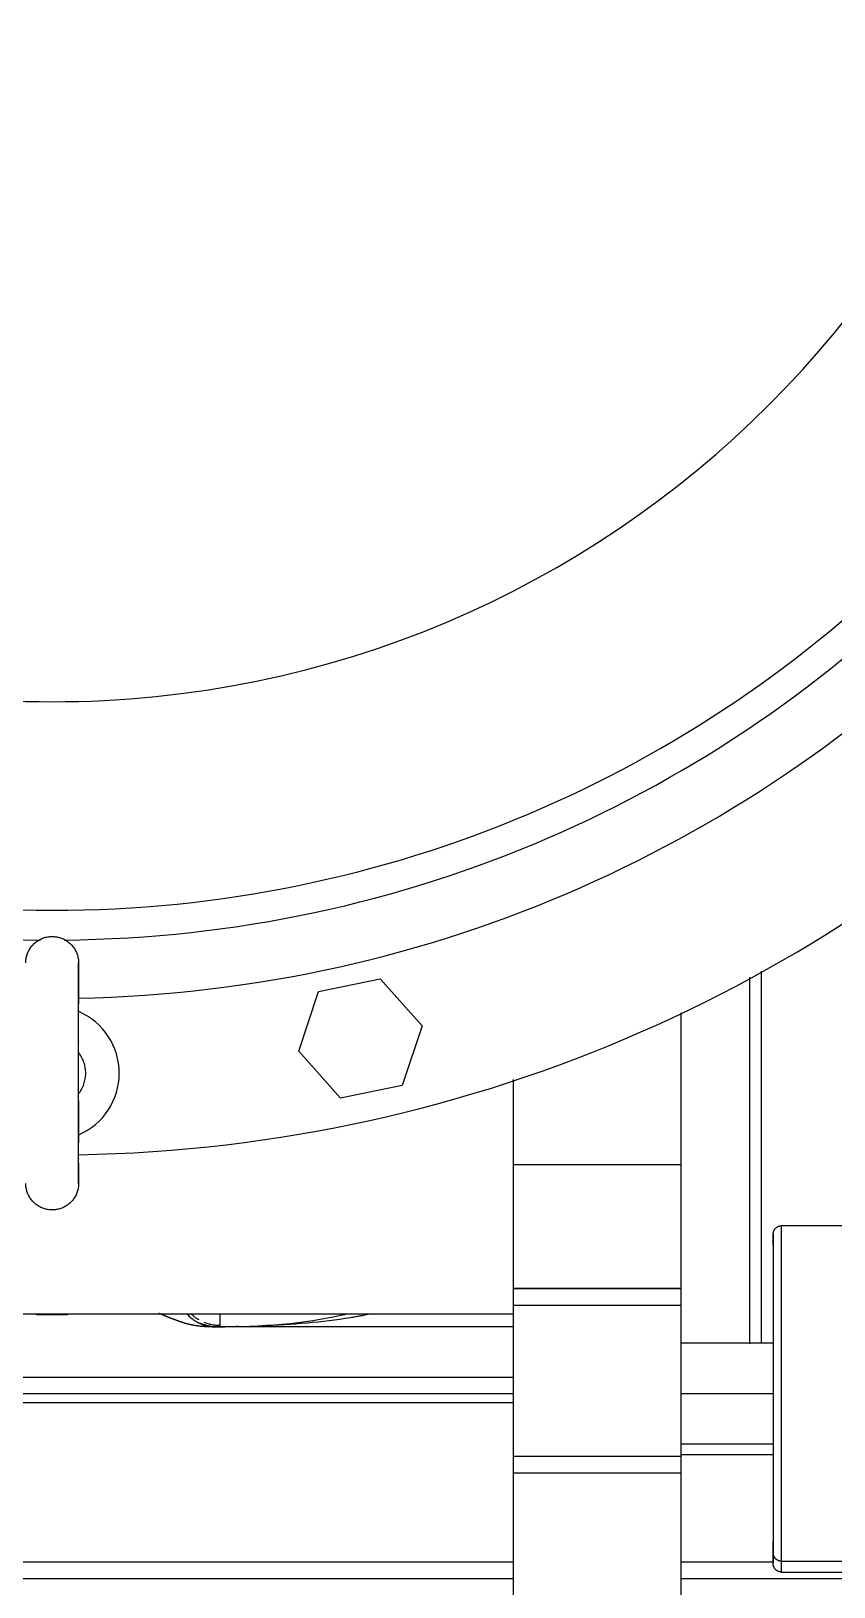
# Model space of a CAD drawing. Extents: x -181672 to 290600, y -29000 to 395522.
# Drawn here: x 10081.1 to 10176.9, y 33069.1 to 33254.6 of the extents above; entities that cross this region are included whole.
import ezdxf

# ---------------------------------------------------------------- set-up
doc = ezdxf.new("R2010")
doc.units = 0
doc.header["$LTSCALE"] = 10
doc.linetypes.add('XFM7P20PCW$0$Dashed', pattern=[2, 1, -1])

# ---------------------------------------------------------------- blocks, each defined once
blk = doc.blocks.new('XFM7P20PCW')
at = {"color": 1, "linetype": 'XFM7P20PCW$0$Dashed', "ltscale": 50}
for p, q in [((10115.4449, 33140.09916), (10122.796, 33141.61399)), ((10122.796, 33141.61399), (10127.78342, 33136.00516)), ((10166.85685, 33141.79813), (10166.85685, 33098.08218)), ((10168.2333, 33142.5132), (10168.2333, 33098.17943)), ((10113.08122, 33132.97551), (10115.4449, 33140.09916)), ((10127.78342, 33136.00516), (10125.41975, 33128.88151)), ((10158.66084, 33137.53231), (10158.66084, 33119.4539)), ((10086.81074, 33134.1595), (10086.81074, 33134.11752)), ((10118.06865, 33127.36669), (10113.08122, 33132.97551)), ((10125.41975, 33128.88151), (10118.06865, 33127.36669)), ((10138.66084, 33129.60624), (10138.66084, 33119.4539)), ((10086.81072, 33120.12144), (10086.81072, 33120.09116)), ((10138.66084, 33119.4539), (10158.66084, 33119.4539)), ((10138.66084, 33119.4539), (10138.66084, 33104.68547)), ((10158.66084, 33119.4539), (10158.66084, 33104.68547)), ((10193.66084, 33112.15599), (10170.66084, 33112.15599)), ((10170.66084, 33072.15599), (10170.66084, 33112.15599)), ((10169.66084, 33111.15599), (10169.66084, 33073.15599)), ((10158.66084, 33104.68547), (10138.66084, 33104.68547)), ((10138.66084, 33104.68547), (10158.66084, 33104.68547)), ((10138.66084, 33104.68547), (10138.66084, 33102.68547)), ((10158.66084, 33104.68547), (10158.66084, 33102.68547)), ((10138.66084, 33102.68547), (10158.66084, 33102.68547)), ((10138.66084, 33102.68547), (10138.66084, 33084.68547)), ((10158.66084, 33102.68547), (10158.66084, 33084.68547)), ((10078.3355, 33101.64722), (10138.66084, 33101.64722)), ((10103.66093, 33101.57443), (10103.66093, 33100.28909)), ((10101.31244, 33100.51435), (10101.25013, 33100.54308)), ((10102.23656, 33100.2086), (10101.35375, 33100.49591)), ((10102.62942, 33100.13975), (10102.25026, 33100.20563)), ((10138.70572, 33100.09722), (10102.29964, 33100.09722)), ((10103.22865, 33100.09959), (10103.20399, 33100.09781)), ((10169.66084, 33098.15599), (10158.66084, 33098.15599)), ((9985.16093, 33094.09722), (10138.6943, 33094.09722)), ((10138.70315, 33092.09722), (9944.66105, 33092.09722)), ((10158.66084, 33092.15599), (10169.66084, 33092.15599)), ((9943.66105, 33091.09722), (10138.68897, 33091.09722)), ((10158.66084, 33086.15599), (10169.66084, 33086.15599)), ((10138.66084, 33084.68547), (10158.66084, 33084.68547)), ((10138.66084, 33084.68547), (10138.66084, 33082.68547)), ((10158.66084, 33084.86861), (10169.66084, 33084.86861)), ((10158.66084, 33084.68547), (10158.66084, 33082.68547)), ((10138.66084, 33082.68547), (10158.66084, 33082.68547)), ((10138.66084, 33082.68547), (10158.66084, 33082.68547)), ((10138.66084, 33082.68547), (10138.66084, 33046.34627)), ((10158.66084, 33082.68547), (10158.66084, 32972.6002)), ((10169.66084, 33073.11241), (10169.66084, 33071.86861)), ((9943.66105, 33072.09722), (10138.69184, 33072.09722)), ((10158.6745, 33072.09722), (10169.70466, 33072.09722)), ((10170.66084, 33072.15599), (10193.66084, 33072.15599)), ((10170.66084, 33070.86861), (10170.66084, 33072.09596)), ((9977.66093, 33070.09722), (10138.66902, 33070.09722)), ((10158.66277, 33070.09722), (10189.66093, 33070.09722)), ((10170.66084, 33070.86861), (10193.66084, 33070.86861))]:
    blk.add_line(p, q, dxfattribs=at)
at = {"color": 1, "linetype": 'XFM7P20PCW$0$Dashed', "ltscale": 50, "flags": 128}
for points in [[(10080.51075, 33143.49722), (10080.51327, 33143.62319), (10080.52082, 33143.74895), (10080.5334, 33143.87431), (10080.55098, 33143.99907), (10080.57354, 33144.12303), (10080.60104, 33144.24598), (10080.63343, 33144.36774), (10080.67066, 33144.4881), (10080.71268, 33144.60688), (10080.75941, 33144.72389), (10080.81078, 33144.83893), (10080.86672, 33144.95182), (10080.92712, 33145.06239), (10080.9919, 33145.17046), (10081.06094, 33145.27584), (10081.13415, 33145.37838), (10081.2114, 33145.47792), (10081.29256, 33145.57428), (10081.37752, 33145.66732), (10081.46613, 33145.75689), (10081.55824, 33145.84284), (10081.65373, 33145.92505), (10081.75242, 33146.00336), (10081.85416, 33146.07767), (10081.9588, 33146.14785), (10082.06616, 33146.21379), (10082.17607, 33146.27539), (10082.28835, 33146.33253), (10082.40283, 33146.38515), (10082.51933, 33146.43314), (10082.63764, 33146.47644), (10082.7576, 33146.51497), (10082.879, 33146.54867), (10083.00165, 33146.57749), (10083.12536, 33146.60138), (10083.24992, 33146.62031), (10083.37514, 33146.63424), (10083.50081, 33146.64315), (10083.62675, 33146.64703), (10083.66075, 33146.64722)], [(10083.66075, 33146.64722), (10083.78672, 33146.6447), (10083.91248, 33146.63714), (10084.03785, 33146.62456), (10084.16261, 33146.60698), (10084.28656, 33146.58443), (10084.40952, 33146.55693), (10084.53127, 33146.52454), (10084.65164, 33146.48731), (10084.77042, 33146.44529), (10084.88742, 33146.39856), (10085.00246, 33146.34718), (10085.11536, 33146.29125), (10085.22592, 33146.23084), (10085.33399, 33146.16607), (10085.43938, 33146.09702), (10085.54192, 33146.02382), (10085.64145, 33145.94657), (10085.73781, 33145.8654), (10085.83085, 33145.78045), (10085.92042, 33145.69184), (10086.00638, 33145.59972), (10086.08858, 33145.50424), (10086.1669, 33145.40555), (10086.2412, 33145.3038), (10086.31138, 33145.19917), (10086.37732, 33145.09181), (10086.43892, 33144.9819), (10086.49607, 33144.86961), (10086.54868, 33144.75513), (10086.59667, 33144.63864), (10086.63997, 33144.52032), (10086.6785, 33144.40037), (10086.7122, 33144.27897), (10086.74102, 33144.15631), (10086.76492, 33144.03261), (10086.78384, 33143.90805), (10086.79777, 33143.78283), (10086.80669, 33143.65715), (10086.81057, 33143.53122), (10086.81075, 33143.49721)], [(10086.81072, 33117.19721), (10086.81072, 33117.20773), (10086.81072, 33117.23927), (10086.81072, 33117.29178), (10086.81072, 33117.36517), (10086.81072, 33117.45934), (10086.81072, 33117.57412), (10086.81072, 33117.70933), (10086.81072, 33117.86477), (10086.81072, 33118.04017), (10086.81072, 33118.23526), (10086.81072, 33118.44973), (10086.81072, 33118.68323), (10086.81072, 33118.93539), (10086.81072, 33119.20581), (10086.81072, 33119.49405), (10086.81072, 33119.79965), (10086.81072, 33120.12213), (10086.81072, 33120.46097), (10086.81072, 33120.81562), (10086.81072, 33121.18552), (10086.81072, 33121.57008), (10086.81072, 33121.96868), (10086.81072, 33122.38068), (10086.81073, 33122.80542), (10086.81073, 33123.24224), (10086.81073, 33123.69042), (10086.81073, 33124.14924), (10086.81073, 33124.61799), (10086.81073, 33125.0959), (10086.81073, 33125.58221), (10086.81073, 33126.07614), (10086.81073, 33126.57691), (10086.81073, 33127.08371), (10086.81073, 33127.59572), (10086.81073, 33128.11214), (10086.81073, 33128.63214), (10086.81073, 33129.15488), (10086.81073, 33129.67953), (10086.81073, 33130.20524), (10086.81073, 33130.73119), (10086.81073, 33131.25651), (10086.81074, 33131.78039), (10086.81074, 33132.30197), (10086.81074, 33132.82042), (10086.81074, 33133.33492), (10086.81074, 33133.84464), (10086.81074, 33134.34876), (10086.81074, 33134.84648), (10086.81074, 33135.337), (10086.81074, 33135.81954), (10086.81074, 33136.29333), (10086.81074, 33136.7576), (10086.81074, 33137.21162), (10086.81074, 33137.65466), (10086.81074, 33138.086), (10086.81074, 33138.50497), (10086.81074, 33138.91088), (10086.81074, 33139.3031), (10086.81074, 33139.68098), (10086.81075, 33140.04394), (10086.81075, 33140.39138), (10086.81075, 33140.72276), (10086.81075, 33141.03753), (10086.81075, 33141.33521), (10086.81075, 33141.6153), (10086.81075, 33141.87737), (10086.81075, 33142.12099), (10086.81075, 33142.34578), (10086.81075, 33142.55137), (10086.81075, 33142.73744), (10086.81075, 33142.90368), (10086.81075, 33143.04984), (10086.81075, 33143.17568), (10086.81075, 33143.28099), (10086.81075, 33143.36561), (10086.81075, 33143.42941), (10086.81075, 33143.47228), (10086.81075, 33143.49415), (10086.81075, 33143.49721)], [(10086.81075, 33143.49721), (10086.81075, 33143.48669), (10086.81075, 33143.45516), (10086.81075, 33143.40265), (10086.81075, 33143.32925), (10086.81075, 33143.23509), (10086.81075, 33143.12031), (10086.81075, 33142.98509), (10086.81075, 33142.82966), (10086.81075, 33142.65426), (10086.81075, 33142.45916), (10086.81075, 33142.2447), (10086.81075, 33142.0112), (10086.81075, 33141.75903), (10086.81075, 33141.48862), (10086.81075, 33141.20038), (10086.81075, 33140.89477), (10086.81075, 33140.57229), (10086.81075, 33140.23346), (10086.81075, 33139.87881), (10086.81074, 33139.50891), (10086.81074, 33139.12435), (10086.81074, 33138.72575), (10086.81074, 33138.5936)], [(10086.81073, 33127.0359), (10086.81073, 33126.52963), (10086.81073, 33126.02947), (10086.81073, 33125.53622), (10086.81073, 33125.05067), (10086.81073, 33124.57359), (10086.81073, 33124.10574), (10086.81073, 33123.64788), (10086.81073, 33123.20074), (10086.81073, 33122.76503), (10086.81072, 33122.34145), (10086.81072, 33122.03456)], [(10086.81072, 33119.59912), (10086.81072, 33119.46625), (10086.81072, 33119.17966), (10086.81072, 33118.91094), (10086.81072, 33118.66051), (10086.81072, 33118.42878), (10086.81072, 33118.21612), (10086.81072, 33118.02286), (10086.81072, 33117.84932), (10086.81072, 33117.69578), (10086.81072, 33117.56247), (10086.81072, 33117.44962), (10086.81072, 33117.3574), (10086.81072, 33117.28596), (10086.81072, 33117.23542), (10086.81072, 33117.20585), (10086.81072, 33117.19721)], [(10083.66071, 33114.04722), (10083.53475, 33114.04974), (10083.40898, 33114.05729), (10083.28362, 33114.06987), (10083.15886, 33114.08745), (10083.03491, 33114.11001), (10082.91195, 33114.1375), (10082.79019, 33114.16989), (10082.66983, 33114.20713), (10082.55105, 33114.24914), (10082.43405, 33114.29588), (10082.31901, 33114.34725), (10082.20611, 33114.40318), (10082.09554, 33114.46359), (10081.98748, 33114.52836), (10081.88209, 33114.59741), (10081.77955, 33114.67062), (10081.68002, 33114.74786), (10081.58365, 33114.82903), (10081.49061, 33114.91399), (10081.40104, 33115.00259), (10081.31509, 33115.09471), (10081.23289, 33115.19019), (10081.15457, 33115.28889), (10081.08026, 33115.39063), (10081.01008, 33115.49527), (10080.94414, 33115.60263), (10080.88255, 33115.71254), (10080.8254, 33115.82482), (10080.77279, 33115.9393), (10080.72479, 33116.05579), (10080.6815, 33116.17411), (10080.64297, 33116.29407), (10080.60927, 33116.41547), (10080.58044, 33116.53812), (10080.55655, 33116.66182), (10080.53762, 33116.78639), (10080.52369, 33116.9116), (10080.51478, 33117.03728), (10080.5109, 33117.16321), (10080.51072, 33117.19722)], [(10086.81072, 33117.19721), (10086.8082, 33117.07125), (10086.80064, 33116.94548), (10086.78807, 33116.82012), (10086.77048, 33116.69536), (10086.74793, 33116.5714), (10086.72043, 33116.44845), (10086.68804, 33116.32669), (10086.65081, 33116.20633), (10086.60879, 33116.08755), (10086.56206, 33115.97055), (10086.51068, 33115.8555), (10086.45475, 33115.74261), (10086.39435, 33115.63204), (10086.32957, 33115.52398), (10086.26052, 33115.41859), (10086.18732, 33115.31605), (10086.11007, 33115.21652), (10086.0289, 33115.12015), (10085.94395, 33115.02711), (10085.85534, 33114.93754), (10085.76322, 33114.85159), (10085.66774, 33114.76939), (10085.56905, 33114.69107), (10085.4673, 33114.61676), (10085.36267, 33114.54658), (10085.25531, 33114.48064), (10085.1454, 33114.41905), (10085.03311, 33114.3619), (10084.91863, 33114.30929), (10084.80214, 33114.26129), (10084.68382, 33114.218), (10084.56387, 33114.17947), (10084.44247, 33114.14576), (10084.31982, 33114.11694), (10084.19611, 33114.09305), (10084.07155, 33114.07412), (10083.94633, 33114.06019), (10083.82065, 33114.05128), (10083.69472, 33114.0474), (10083.66071, 33114.04722)], [(10169.66084, 33111.15599), (10169.66164, 33111.19598), (10169.66403, 33111.23591), (10169.66803, 33111.2757), (10169.67361, 33111.31531), (10169.68077, 33111.35466), (10169.6895, 33111.39369), (10169.69978, 33111.43235), (10169.7116, 33111.47056), (10169.72494, 33111.50827), (10169.73977, 33111.54541), (10169.75608, 33111.58193), (10169.77384, 33111.61777), (10169.79302, 33111.65287), (10169.81358, 33111.68718), (10169.8355, 33111.72063), (10169.85874, 33111.75319), (10169.88326, 33111.78478), (10169.90903, 33111.81538), (10169.936, 33111.84491), (10169.96413, 33111.87335), (10169.99337, 33111.90064), (10170.02368, 33111.92673), (10170.05502, 33111.95159), (10170.08732, 33111.97518), (10170.12053, 33111.99746), (10170.15462, 33112.0184), (10170.18951, 33112.03795), (10170.22515, 33112.05609), (10170.2615, 33112.0728), (10170.29848, 33112.08803), (10170.33604, 33112.10178), (10170.37412, 33112.11401), (10170.41266, 33112.12471), (10170.4516, 33112.13386), (10170.49087, 33112.14144), (10170.53041, 33112.14745), (10170.57016, 33112.15187), (10170.61006, 33112.1547), (10170.65004, 33112.15593), (10170.66084, 33112.15599)], [(10169.66084, 33111.15599), (10169.66084, 33111.14079), (10169.66084, 33111.09522), (10169.66084, 33111.01936), (10169.66084, 33110.91331), (10169.66084, 33110.77726), (10169.66084, 33110.61141), (10169.66084, 33110.41605), (10169.66084, 33110.19146), (10169.66084, 33109.93803), (10169.66084, 33109.65615), (10169.66084, 33109.34627), (10169.66084, 33109.0089), (10169.66084, 33108.64456), (10169.66084, 33108.25384), (10169.66084, 33107.83737), (10169.66084, 33107.39581), (10169.66084, 33106.92987), (10169.66084, 33106.4403), (10169.66084, 33105.92788), (10169.66084, 33105.39342), (10169.66084, 33104.83779), (10169.66084, 33104.26186), (10169.66084, 33103.66657), (10169.66084, 33103.05287), (10169.66084, 33102.42174), (10169.66084, 33101.77418), (10169.66084, 33101.11123), (10169.66084, 33100.43396), (10169.66084, 33099.74344), (10169.66084, 33099.04079), (10169.66084, 33098.32712), (10169.66084, 33097.60358), (10169.66084, 33096.87133), (10169.66084, 33096.13153), (10169.66084, 33095.38537), (10169.66084, 33094.63404), (10169.66084, 33093.87875), (10169.66084, 33093.12071), (10169.66084, 33092.36112), (10169.66084, 33091.6012), (10169.66084, 33090.84217), (10169.66084, 33090.08524), (10169.66084, 33089.33163), (10169.66084, 33088.58253), (10169.66084, 33087.83915), (10169.66084, 33087.10268), (10169.66084, 33086.37429), (10169.66084, 33085.65515), (10169.66084, 33084.94641), (10169.66084, 33084.2492), (10169.66084, 33083.56464), (10169.66084, 33082.89383), (10169.66084, 33082.23784), (10169.66084, 33081.59771), (10169.66084, 33080.97447), (10169.66084, 33080.36912), (10169.66084, 33079.78263), (10169.66084, 33079.21593), (10169.66084, 33078.66993), (10169.66084, 33078.14551), (10169.66084, 33077.6435), (10169.66084, 33077.16471), (10169.66084, 33076.7099), (10169.66084, 33076.27981), (10169.66084, 33075.87511), (10169.66084, 33075.49645), (10169.66084, 33075.14445), (10169.66084, 33074.81966), (10169.66084, 33074.52261), (10169.66084, 33074.25377), (10169.66084, 33074.01356), (10169.66084, 33073.80238), (10169.66084, 33073.62057), (10169.66084, 33073.4684), (10169.66084, 33073.34613), (10169.66084, 33073.25396), (10169.66084, 33073.19202), (10169.66084, 33073.16042), (10169.66084, 33073.15599)], [(10169.66084, 33109.78937), (10169.66084, 33110.05822), (10169.66084, 33110.29842), (10169.66084, 33110.5096), (10169.66084, 33110.69142), (10169.66084, 33110.84358), (10169.66084, 33110.96585), (10169.66084, 33111.05803), (10169.66084, 33111.11996), (10169.66084, 33111.15156), (10169.66084, 33111.15599)], [(10169.66084, 33073.15599), (10169.66084, 33073.17119), (10169.66084, 33073.21676), (10169.66084, 33073.29263), (10169.66084, 33073.39867), (10169.66084, 33073.53473), (10169.66084, 33073.70057), (10169.66084, 33073.89594), (10169.66084, 33074.12052), (10169.66084, 33074.37395), (10169.66084, 33074.49773)], [(10169.66084, 33073.15599), (10169.66084, 33072.96639), (10169.66084, 33072.72618), (10169.66084, 33072.515), (10169.66084, 33072.33319), (10169.66084, 33072.18102), (10169.66084, 33072.05875), (10169.66084, 33071.96658), (10169.66084, 33071.90464), (10169.66084, 33071.87304), (10169.66084, 33071.86861)], [(10170.66084, 33072.15599), (10170.62085, 33072.15679), (10170.58092, 33072.15919), (10170.54112, 33072.16318), (10170.50152, 33072.16876), (10170.46217, 33072.17593), (10170.42313, 33072.18465), (10170.38448, 33072.19494), (10170.34627, 33072.20676), (10170.30856, 33072.2201), (10170.27142, 33072.23493), (10170.2349, 33072.25124), (10170.19906, 33072.269), (10170.16396, 33072.28817), (10170.12965, 33072.30874), (10170.09619, 33072.33066), (10170.06364, 33072.3539), (10170.03204, 33072.37842), (10170.00145, 33072.40419), (10169.97191, 33072.43116), (10169.94348, 33072.45929), (10169.91619, 33072.48853), (10169.8901, 33072.51884), (10169.86523, 33072.55017), (10169.84164, 33072.58247), (10169.81936, 33072.61569), (10169.79843, 33072.64977), (10169.77888, 33072.68466), (10169.76073, 33072.72031), (10169.74403, 33072.75665), (10169.7288, 33072.79363), (10169.71505, 33072.8312), (10169.70282, 33072.86928), (10169.69212, 33072.90782), (10169.68297, 33072.94675), (10169.67539, 33072.98602), (10169.66938, 33073.02557), (10169.66495, 33073.06532), (10169.66213, 33073.10522), (10169.66089, 33073.1452), (10169.66084, 33073.15599)], [(10169.66084, 33071.86861), (10169.66084, 33071.88381), (10169.66084, 33071.92938), (10169.66084, 33072.00525), (10169.66084, 33072.11129), (10169.66084, 33072.24735), (10169.66084, 33072.41319), (10169.66084, 33072.60856), (10169.66084, 33072.83314), (10169.66084, 33073.08657), (10169.66084, 33073.15599)], [(10170.66084, 33070.86861), (10170.62085, 33070.86941), (10170.58092, 33070.87181), (10170.54112, 33070.8758), (10170.50152, 33070.88138), (10170.46217, 33070.88854), (10170.42313, 33070.89727), (10170.38448, 33070.90756), (10170.34627, 33070.91938), (10170.30856, 33070.93271), (10170.27142, 33070.94755), (10170.2349, 33070.96386), (10170.19906, 33070.98162), (10170.16396, 33071.00079), (10170.12965, 33071.02136), (10170.09619, 33071.04327), (10170.06364, 33071.06651), (10170.03204, 33071.09104), (10170.00145, 33071.1168), (10169.97191, 33071.14377), (10169.94348, 33071.1719), (10169.91619, 33071.20115), (10169.8901, 33071.23146), (10169.86523, 33071.26279), (10169.84164, 33071.29509), (10169.81936, 33071.32831), (10169.79843, 33071.36239), (10169.77888, 33071.39728), (10169.76073, 33071.43293), (10169.74403, 33071.46927), (10169.7288, 33071.50625), (10169.71505, 33071.54381), (10169.70282, 33071.5819), (10169.69212, 33071.62044), (10169.68297, 33071.65937), (10169.67539, 33071.69864), (10169.66938, 33071.73819), (10169.66495, 33071.77794), (10169.66213, 33071.81784), (10169.66089, 33071.85781), (10169.66084, 33071.86861)]]:
    blk.add_lwpolyline(points, dxfattribs=at)
at = {"color": 1, "linetype": 'XFM7P20PCW$0$Dashed', "ltscale": 50}
for centre, radius, start, end in [((10083.66093, 33295.59722), 175.00012, 271.020483, 88.9799205), ((10083.66093, 33295.59722), 156.33989, 271.1410025, 88.8596492), ((10083.66093, 33295.59722), 149.37704, 90.5413417, 269.4585245), ((10083.66093, 33295.59722), 149.37704, 270.5413417, 89.4585245), ((10083.66093, 33295.59722), 145.83002, 89.9999331, 269.9999331), ((10083.66093, 33295.59722), 145.83002, 269.9999331, 89.9999331), ((10083.66093, 33295.59722), 120.96204, 89.9999331, 269.9999331), ((10083.66093, 33295.59722), 120.96204, 269.9999331, 89.9999331), ((10083.66073, 33130.34722), 8, 359.9999331, 66.5909922), ((10083.66073, 33130.34722), 4, 359.9999331, 38.0341952), ((10083.66073, 33130.34722), 4, 321.4707291, 359.9999331), ((10083.66073, 33130.34722), 8, 293.3768532, 359.9999331)]:
    blk.add_arc(centre, radius, start, end, dxfattribs=at)
for start_param, end_param in [(0.821554943, 1.041871938), (1.178097245, 1.570796327)]:
    blk.add_ellipse((10103.66093, 33105.26511), major_axis=(-5, 0), ratio=0.995203148, start_param=start_param, end_param=end_param, dxfattribs=at)
for points in [[(10085.5488, 33101.55713), (10084.91534, 33101.54307), (10083.64847, 33101.52901), (10082.38219, 33101.54307), (10081.74932, 33101.55713)], [(10104.65751, 33100.11108), (10104.18382, 33100.10556), (10103.70751, 33100.10179), (10103.22865, 33100.09959)], [(10103.66093, 33100.28909), (10103.66615, 33100.25059), (10103.64216, 33100.18613), (10103.50301, 33100.1248), (10103.34124, 33100.10497), (10103.24312, 33100.10033)], [(10105.86272, 33100.12914), (10105.54591, 33100.12329), (10105.22787, 33100.11833), (10104.90862, 33100.11417)]]:
    blk.add_open_spline(points, degree=3, dxfattribs=at)
for points, knots in [([(10102.29964, 33100.09722), (10101.9272, 33100.10796), (10101.37318, 33100.14986), (10100.64418, 33100.25822), (10100.19214, 33100.34625), (10099.83381, 33100.43262), (10099.47849, 33100.53239), (10099.03811, 33100.67582), (10098.59958, 33100.83323), (10098.24801, 33100.96166), (10097.9831, 33101.05522), (10097.71793, 33101.15399), (10097.36551, 33101.30011), (10096.92525, 33101.49373), (10096.57148, 33101.63961), (10096.39371, 33101.70499)], [0, 0, 0, 0, 0.125, 0.1875, 0.25, 0.28125, 0.3125, 0.375, 0.4375, 0.46875, 0.5, 0.53125, 0.5625, 0.625, 0.6875, 0.6875, 0.6875, 0.6875]), ([(10099.75798, 33101.61578), (10100.20753, 33101.1323), (10101.3503, 33100.32548), (10102.58647, 33100.09722), (10103.17893, 33100.09722)], [0.5220005601, 0.5220005601, 0.5220005601, 0.5220005601, 0.75, 1, 1, 1, 1]), ([(10103.24312, 33100.10033), (10108.73893, 33100.13569), (10113.88753, 33100.47841), (10118.50314, 33101.59164), (10118.641, 33101.62571)], [0, 0, 0, 0, 0.5, 0.5154481598, 0.5154481598, 0.5154481598, 0.5154481598]), ([(10121.43206, 33101.59794), (10120.71211, 33101.44812), (10116.69408, 33100.69948), (10112.3326, 33100.34143), (10108.57393, 33100.20304)], [0.4240847949, 0.4240847949, 0.4240847949, 0.4240847949, 0.5, 0.8416414511, 0.8416414511, 0.8416414511, 0.8416414511])]:
    blk.add_open_spline(points, degree=3, knots=knots, dxfattribs=at)

msp = doc.modelspace()

# ---------------------------------------------------------------- block references
msp.add_blockref('XFM7P20PCW', (0, 0))

doc.saveas('drawing.dxf')
